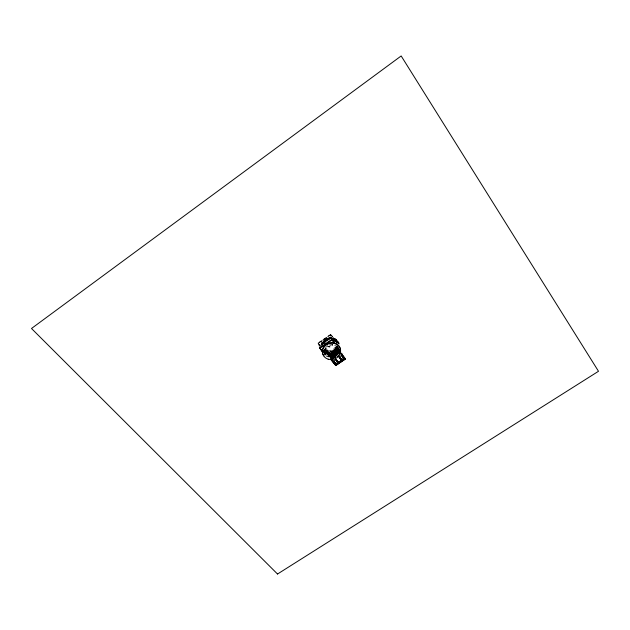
<?xml version="1.0" encoding="UTF-8"?>
<svg xmlns="http://www.w3.org/2000/svg" width="630" height="630" viewBox="0 0 630 630"><rect width="100%" height="100%" fill="white"/><g stroke="black" fill="none" stroke-linecap="round" stroke-linejoin="round"><path stroke-width="0.47" stroke-dasharray="3.15 2.36" d="M330.679 334.302L333.861 338.294L330.679 334.302L317.851 343.043L321.064 347.004M342.555 353.123L342.94 353.501M331.404 358.769L336.144 353.989M331.522 358.919L336.262 354.139L340.838 352.375M336.325 354.21L331.64 359.068M336.444 354.359L337.018 355.17M336.601 354.651L331.758 359.218L336.42 354.43L338.231 353.698M335.247 352.871C322.875 365.896 335.947 349.76 340.728 350.737M335.365 353.02L335.341 353.084C328.38 359.171 330.136 360.329 335.727 353.469M335.428 353.091L330.679 357.879M330.86 358.1L335.546 353.241L330.797 358.029M335.664 353.391L330.978 358.25M340.665 352.154L336.066 353.981L335.845 353.619M335.947 353.832L331.223 358.549M334.561 352.115L334.404 351.823A7.591 5.662 19.5 0 0 337.585 346.815L339.554 349.366M329.892 356.911L334.648 352.123M334.743 352.343L330.183 357.226L334.711 352.202M340.783 350.808L335.286 353.013L334.947 352.501M335.065 352.65L330.254 357.352M335.168 352.863L340.546 350.508L335.105 352.792L330.372 357.501M329.529 356.462L333.459 352.658M329.592 356.533L334.38 351.894L339.83 349.611M329.773 356.761L334.506 352.044L340.003 349.831M329.955 356.982L334.688 352.264L340.184 350.059M340.42 351.855L335.822 353.682L331.096 358.399L327.482 353.895L331.593 358.627M331.278 358.62L336.003 353.91L340.602 352.075M331.388 358.714L336.121 354.06M331.821 359.289L336.751 354.548M331.939 359.439L336.774 354.627L334.246 351.438A7.899 5.898 19.5 0 0 337.349 348.209A7.127 5.316 19.5 0 0 337.452 347.476L339.153 349.603M332.065 359.588L336.105 355.541M332.105 359.604L336.168 355.611M332.183 359.738L336.223 355.69M334.27 357.816L336.341 355.84M336.404 355.911L335.065 357.297L336.475 356.037M339.452 349.563L335.113 351.438L336.113 355.084L337.585 354.091M329.805 356.359L333.498 353.918A6.954 6.182 -14.7 0 0 335.79 352.335L339.452 349.713M339.475 350.493L330.341 356.785L339.389 350.17M339.46 350.201L330.167 356.659L331.561 358.289M330.892 356.596L331.38 358.509L337.774 354.029M331.309 358.533L337.782 354.076M331.553 358.486L337.018 354.721M319.331 346.862L318.481 343.263L330.608 334.995L333.317 338.389M324.434 349.272A6.914 6.15 -14.7 0 0 324.647 349.524L332.057 344.516M340.428 351.627L332.049 357.383L329.372 354.076L338.782 347.705M329.372 354.076L338.759 348.091M338.775 348.138L329.695 354.225M330.396 356.123L329.923 354.296L338.727 348.335L339.098 350.091M330.081 356.273L339.342 350.004M338.57 352.761L332.183 357.084L329.923 354.296M337.696 353.776L337.16 353.107L336.53 353.532L335.27 351.957L337.239 350.627L338.79 352.564M333.459 358.383L335.869 356.753M333.05 358.297L336.247 356.139M333.459 358.108L335.869 356.486M333.073 352.863L329.64 356.556M335.113 351.438L339.468 349.611M339.948 349.76L334.404 352.02L336.782 354.974M334.625 352.194L340.129 349.981M334.806 352.414L340.302 350.209M334.861 352.493L340.365 350.288M334.987 352.642L340.483 350.438M335.404 353.162L340.846 350.886M340.066 351.406L335.294 353.068M335.585 353.383L340.184 351.556M340.239 351.627L335.475 353.288M340.302 351.705L335.822 353.682M335.885 353.761L340.483 351.926M336.184 354.131L340.783 352.304M340.877 352.517L336.302 354.28L338.286 353.769M327.19 339.846L329.12 339.286L327.561 339.704M327.112 339.531L329.033 338.979M329.12 339.286L328.97 339.318A7.969 7.087 -14.7 0 0 323.198 343.24M327.844 350.17L328.088 350.241A5.717 5.087 -14.7 0 0 335.593 345.728M327.876 350.178L327.899 350.185A5.804 5.166 -14.7 0 1 325.048 348.154M334.514 352.099L334.924 352.564L330.419 357.525M329.821 356.777L334.341 351.871L337.184 355.375M317.851 343.043L321.142 346.854M323.678 350.603A8.19 7.292 -14.7 0 0 324.56 351.485L324.702 351.603M324.726 351.879L324.686 351.855A8.198 7.292 -14.7 0 1 323.607 350.729M324.663 351.579L324.686 351.587A8.048 7.158 -14.7 0 0 337.845 347.791M326.009 341.263L324.923 339.956L325.371 341.736M332.656 358.643L328.545 353.706A7.19 6.339 -67.2 0 0 329.427 353.721M332.105 358.242L330.199 355.887L330.907 358.627L334.577 356.147L333.616 352.532L334.877 354.099M330.262 356.462L331.474 357.966M318.481 343.263L320.662 345.957M334.861 356.745L334.491 356.289L334.703 357.068M334.908 356.911L334.538 356.454L333.853 356.919L331.774 354.343L333.743 353.013L335.002 354.58L334.38 354.997L335.467 356.753M333.168 358.423L329.411 353.8A6.946 6.174 -14.7 0 0 337.349 348.288L337.459 347.673A7.702 6.851 -14.7 0 0 337.727 346.461M334.625 355.375L335.436 356.556M335.357 356.257L335.089 355.926L335.333 356.84M337.979 353.926L337.066 352.784L337.326 353.721M335.144 351.485L336.404 353.052M337.515 346.807L339.483 349.752M339.129 349.76L337.459 347.673A7.552 6.717 -14.7 0 1 329.632 352.973A7.702 6.851 -14.7 0 1 323.97 350.493M338.893 350.217L337.373 348.358A6.946 6.166 -14.4 0 1 328.71 353.769M336.869 344.421L338.121 348.91M337.648 353.438L337.9 354.367M337.601 353.454L337.861 354.391M337.349 353.131L337.641 354.044M336.349 352.989L336.704 354.147M330.608 334.995L331.569 338.53M334.821 354.036L335.625 356.879M334.829 355.336L335.081 356.281M335.278 357.651L334.294 354.674L335.073 357.533M324.119 350.564L324.568 352.375M337.601 347.358L337.601 347.398A6.954 6.182 -14.7 0 1 328.002 354.131M334.254 351.501A7.938 7.009 -67.3 0 1 329.443 353.816M337.058 346.287A6.922 6.158 -14.7 0 1 331.813 352.202A6.922 6.158 -14.7 0 1 324.285 349.745M324.245 343.46A6.922 6.158 -14.7 0 1 326.167 341.452M338.57 348.76A9.048 8.048 -14.7 0 1 323.418 351.934M321.363 345.145A9.048 8.048 -14.7 0 1 329.529 338.2A9.048 8.048 -14.7 0 1 338.664 343.098M338.633 352.91A9.324 8.277 -14.7 0 1 325.151 355.659M335.073 341.153A9.324 8.277 -14.7 0 1 338.397 343.563M338.743 348.996A7.962 7.072 -14.7 0 1 332.254 355.785A7.962 7.072 -14.7 0 1 323.686 352.209M323.694 352.083A7.899 7.017 -14.7 0 0 332.286 355.674A7.899 7.017 -14.7 0 0 338.68 348.768A9.261 8.237 -14.7 0 1 323.844 352.548M339.468 349.43A9.293 8.261 -14.7 0 1 324.206 354.044M338.538 343.066A9.293 8.261 -14.7 0 0 333.908 339.759A9.293 8.261 -14.7 0 1 338.916 343.689M339.452 349.382A9.293 8.261 -14.7 0 1 324.19 353.997M323.647 351.477A7.938 7.056 -14.7 0 0 332.034 354.588A7.938 7.056 -14.7 0 0 338.381 348.177A7.875 7.001 -14.7 0 1 331.939 354.509A7.875 7.001 -14.7 0 1 323.67 351.367M320.851 345.24A9.474 8.426 -14.7 0 1 330.695 337.585A9.474 8.426 -14.7 0 1 339.546 345.256M338.909 348.705A9.474 8.426 -14.7 0 1 324.348 353.068M333.144 339.271A8.151 7.245 -14.7 0 1 337.263 342.547M322.576 344.059A7.962 7.08 -14.7 0 1 329.332 338.924M327.348 345.712A2.733 2.433 -14.8 0 0 332.404 344.137A2.74 2.433 -14.8 0 1 331.356 346.579A2.74 2.441 -14.8 0 1 327.253 345.712M337.223 342.657A8.151 7.253 -14.7 0 0 334.042 339.901A7.914 7.04 -14.7 0 1 337.066 342.492A7.851 6.985 -14.7 0 0 333.853 339.822A7.702 6.851 -14.7 0 1 336.908 342.539M324.741 351.965A8.048 7.158 -14.7 0 0 337.932 348.106A8.513 7.568 -14.7 0 1 323.686 351.06M337.475 346.177A7.655 6.812 -14.7 0 1 332.049 351.926A7.655 6.812 -14.7 0 1 324.253 350.241M322.631 344.051A7.655 6.812 -14.7 0 1 331.207 338.609M333.435 339.153A7.655 6.812 -14.7 0 1 337.137 342.775M337.255 346.689A7.647 6.812 -14.7 0 1 324.694 350.493M322.584 343.862A7.647 6.812 -14.7 0 1 329.624 338.42A7.867 7.001 -14.7 0 1 337.341 342.696M337.089 342.586A7.647 6.812 -14.7 0 0 329.624 338.42A7.867 7.001 -14.7 0 0 322.426 344.011M336.223 345.72A6.331 5.638 -14.7 0 1 331.238 350.941A6.331 5.638 -14.7 0 1 324.489 348.516M324.261 343.35A6.331 5.638 -14.7 0 1 328.514 340.003M337.711 346.287A7.867 7.001 -14.7 0 1 332.136 352.202A7.867 7.001 -14.7 0 1 324.111 350.469M322.45 344.106A7.867 7.001 -14.7 0 1 329.687 338.507A7.867 7.001 -14.7 0 1 337.365 342.791M337.68 346.193A7.867 7.001 -14.7 0 1 332.105 352.107A7.867 7.001 -14.7 0 1 324.088 350.375M324.033 343.405A6.481 5.772 -14.7 0 1 328.356 339.893M324.513 348.949A6.646 5.914 -14.7 0 0 328.647 351.359A6.528 5.812 -14.7 0 0 331.293 351.257A6.457 5.749 -14.7 0 0 335.546 348.374A6.528 5.812 -14.7 0 0 336.381 346.374M335.546 348.374A6.457 5.749 -14.7 0 1 331.286 351.257M321.284 344.523A9.261 8.237 -14.7 0 1 329.805 337.932A9.261 8.237 -14.7 0 1 338.845 342.98M337.845 347.398A7.914 7.04 -14.7 0 1 331.616 353.147A7.914 7.04 -14.7 0 1 323.639 350.524M337.837 347.075A7.851 6.985 -14.7 0 1 331.734 353.013A7.851 6.985 -14.7 0 1 323.67 350.438M323.245 343.413A7.702 6.851 -14.7 0 1 329.356 339.255M338.523 348.595A9.048 8.048 -14.7 0 1 323.954 352.28M321.268 345.279A9.048 8.048 -14.7 0 1 329.758 338.011A9.048 8.048 -14.7 0 1 338.869 343.689M338.467 348.406A9.048 8.048 -14.7 0 1 323.907 352.091M321.221 345.09A9.048 8.048 -14.7 0 1 329.71 337.822A9.048 8.048 -14.7 0 1 338.814 343.5M337.326 346.524A7.395 6.583 -14.7 0 1 337.247 346.917L337.176 347.146A7.261 6.457 -14.7 0 1 329.356 352.509L329.025 352.477A7.395 6.583 -14.7 0 1 324.458 350.453M323.379 343.484A7.395 6.583 -14.7 0 1 328.23 339.562M333.955 340.058A7.395 6.583 -14.7 0 1 336.672 342.641M338.145 348.225A8.726 7.765 -14.7 0 1 323.544 351.288M321.513 345.027A8.726 7.765 -14.7 0 1 329.703 338.019A8.726 7.765 -14.7 0 1 338.483 343.492M323.505 343.555A7.087 6.308 -14.7 0 1 328.332 339.625M329.207 352.249A7.229 6.434 -14.7 0 1 324.379 349.918M337.003 346.965A7.158 6.371 -14.7 0 1 329.128 352.296M337.082 346.579A7.229 6.434 -14.7 0 1 337.003 346.965M335.467 341.413A7.229 6.434 -14.7 0 1 336.444 342.696M337.948 348.162A8.513 7.576 -14.7 0 1 323.71 351.154M321.725 345.051A8.513 7.576 -14.7 0 1 329.71 338.208A8.513 7.576 -14.7 0 1 338.279 343.547M321.702 344.957A8.513 7.568 -14.7 0 1 329.687 338.113A8.513 7.568 -14.7 0 1 338.255 343.452M323.883 343.074A6.906 6.15 -14.7 0 1 328.435 339.672M326.308 351.17A7.095 6.316 -14.7 0 1 324.521 349.745M336.924 346.358A6.962 6.19 -14.7 0 1 326.293 351.193M335.404 341.523A7.095 6.316 -14.7 0 1 335.632 341.783M337.727 348.012A8.3 7.379 -14.7 0 1 323.844 350.926M338.05 343.515A8.3 7.379 -14.7 0 0 329.695 338.31A8.08 7.19 -14.7 0 0 322.245 344.067M337.704 347.918A8.292 7.379 -14.7 0 1 323.82 350.831M338.019 343.421A8.292 7.379 -14.7 0 0 329.671 338.216A8.292 7.379 -14.7 0 0 321.883 344.878A8.3 7.379 -14.7 0 1 329.695 338.31A8.08 7.19 -14.7 0 1 337.562 342.712M328.561 339.735A6.678 5.946 -14.7 0 0 324.308 342.625A6.741 6.001 -14.7 0 0 323.844 343.445M336.688 346.398A6.788 6.04 -14.7 0 1 331.577 351.516A6.788 6.04 -14.7 0 1 324.615 349.548M337.735 347.051A8.08 7.19 -14.7 0 1 331.435 352.579A8.08 7.19 -14.7 0 1 323.505 350.123M334.309 351.808A7.639 6.741 -67.2 0 1 327.458 353.958M330.655 334.688L318.189 343.24L330.663 334.735M329.104 356.793A6.993 6.205 -14.7 0 0 338.192 349.217A6.993 6.205 -14.7 0 0 326.82 346.295A6.993 6.205 -14.7 0 0 329.104 356.793M328.309 339.735A9.293 8.261 -14.7 0 0 322.316 344.382A9.293 8.261 -14.7 0 1 328.293 339.688M329.246 339.271A7.914 7.04 -14.7 0 0 323.174 343.405A7.851 6.985 -14.7 0 1 329.277 339.271"/><path stroke-width="0.94" d="M333.939 362.069C334.483 362.431 334.302 362.368 334.349 361.77M334.404 362.352L333.979 362.274L334.554 362.092M334.924 363.494L334.829 362.943L335.286 363.132M334.821 363.408L334.774 363.014M335.317 363.203L335.302 362.943M336.176 364.077L335.987 364.455L336.121 363.959M336.68 360.793L336.869 360.368L336.389 360.832M336.294 360.557C336.129 360.911 337.648 361.163 336.711 360.171L336.176 360.604L336.554 361.077M336.767 363.297C337.192 364.801 337.31 361.888 337.018 363.872L337.554 363.439L337.018 363.872M336.806 363.4L337.176 363.581M336.806 360.785L336.711 360.171M337.562 361.47C336.971 361.659 337.877 361.533 337.696 361.817M337.546 361.77L337.759 361.651M338.53 362.801C337.585 362.274 339.034 363.124 338.444 362.329M339.436 361.604L339.153 361.99L339.688 361.612M339.57 361.974L339.657 361.904M340.641 361.187C340.798 360.533 340.468 360.943 340.381 360.801M340.94 361.195L340.483 360.974L341.003 361.037M340.546 358.273C340.767 357.486 339.161 357.903 340.161 358.643L340.712 358.265L340.318 357.738M340.972 359.643L341.499 359.21L340.972 359.643C341.334 359.549 340.633 358.62 341.09 359.021M341.358 359.139L340.838 359.163M341.531 360.116L342.137 360.029M341.594 359.958L342.051 359.903M343.09 359.643L342.783 359.155L343.137 359.706M342.799 356.682L342.917 356.572M343.878 357.683L343.484 357.155L342.933 357.525L343.326 358.053L343.878 357.683C343.586 356.344 343.555 358.895 343.098 357.399M342.752 359.447L343.185 359.257M343.106 359.58L343.318 359.265M343.72 357.635L343.578 357.706M344.004 358.722L344.429 358.328L344.452 358.832M335.255 363.006L334.782 363.305L335.325 363.226M336.073 364.329L335.609 363.998M336.822 360.872L336.31 360.47M337.137 361.415L337.365 361.927M337.27 363.589L337.263 363.1M338.042 362.77L338.428 362.904M339.216 361.88L339.357 361.691M340.263 357.816L339.972 358.36L340.554 358.163M339.924 358.013C339.893 359.037 340.554 357.478 339.987 358.084M340.287 358.36L340.507 357.982L340.405 358.368M342.271 356.446L342.799 356.493M343.445 357.84L343.452 357.43M336.577 360.856L336.877 360.462L336.743 360.832M335.617 364.376L336.042 364.502M338.176 362.486L338.318 362.392M342.799 356.399L342.31 356.714M341.594 360.376L342.066 360.014M344.697 358.706L344.319 358.234L343.752 358.541L344.145 359.076C345.673 357.934 343.027 358.218 344.256 358.856M334.01 362.116L334.38 361.864M334.467 362.352L334.506 361.966M336.853 360.439L336.318 360.447L336.829 360.423M337.94 362.652L337.948 362.463M343.689 357.745L343.697 357.501M342.752 359.202L343.279 359.226M343.948 358.368L343.885 358.588M336.042 363.888L335.648 364.132L336.073 364.022M337.121 363.053L337.152 363.179M343.484 357.155L343.358 357.785M343.263 357.486L343.515 357.446M344.027 358.454L344.421 358.525M319.544 347.76L322.442 351.808L319.544 347.76L331.805 339.42L334.719 343.492L331.805 339.42M319.701 348.421L331.978 340.066M334.538 342.83L333.947 341.121M342.681 356.147L342.145 356.58L342.523 357.052L343.059 356.619L342.681 356.147L343.074 356.675M335.554 363.297L335.152 362.77L334.609 363.14L335.002 363.668L335.53 363.234L335.002 363.668M337.916 361.707L337.523 361.179L336.987 361.604L337.365 362.077L337.916 361.707L337.365 362.077M343.326 358.053L343.862 357.62M338.735 362.723L338.341 362.195L337.79 362.565L338.184 363.093L338.719 362.659L338.184 363.093M339.515 361.399L338.971 361.77L339.365 362.297L339.909 361.927L339.554 361.612M343.153 359.021L342.586 359.328L342.98 359.856C344.303 359.738 342.436 358.352 343.531 359.486M339.365 362.297L339.893 361.864M341.145 361.022C339.672 361.848 341.995 361.108 340.767 360.557L340.231 360.99L340.609 361.455M343.507 359.431L342.98 359.856M344.673 358.643L344.145 359.076M335.822 364.683C337.428 364.053 334.254 364.92 335.979 363.786L336.373 364.313M341.791 360.659C343.397 360.037 340.216 360.895 341.948 359.761L342.334 360.289M331.317 359.659L335.79 365.211L345.177 358.887L340.216 352.406L345.342 358.95L335.774 365.392L331.199 359.706M330.498 359.084L335.766 365.573L345.492 358.966L340.2 352.359M277.483 574.048L598.5 371.275L401.168 55.952L31.5 328.49L277.476 573.985M335.16 363.376L334.774 363.258M335.924 364.542L335.585 364.242M339.491 361.478L339.909 361.927M331.6 359.352L333.372 361.675L333.924 361.305L333.546 360.84L335.373 359.604L335.751 360.069L336.278 359.706L335.223 358.147M331.506 359.691L335.79 365.211M337.176 362.974L337.57 363.502M341.129 358.746L341.523 359.273M339.798 352.595L342.255 355.666L341.704 356.037L341.326 355.572L339.491 356.808L339.869 357.273L339.334 357.635L338.019 356.241L337.389 356.667A9.151 8.111 -14.7 0 0 338.412 345.216A9.151 8.111 -14.7 0 0 325.828 344.571A9.151 8.111 -14.7 0 0 324.017 355.942M321.717 350.587A9.324 8.277 -14.7 0 1 321.623 349.745M332.372 340.539A9.324 8.277 -14.7 0 1 333.317 340.68M333.774 342.082A7.962 7.072 -14.7 0 1 334.254 342.248M333.656 342.066A7.899 7.017 -14.7 0 1 334.113 342.216M345.004 358.777L335.79 364.983L345.019 358.824M328.151 359.187A9.159 8.119 -14.7 0 0 340.554 349.784A9.159 8.119 -14.7 0 0 325.93 345.279A9.159 8.119 -14.7 0 0 328.151 359.187"/></g></svg>
